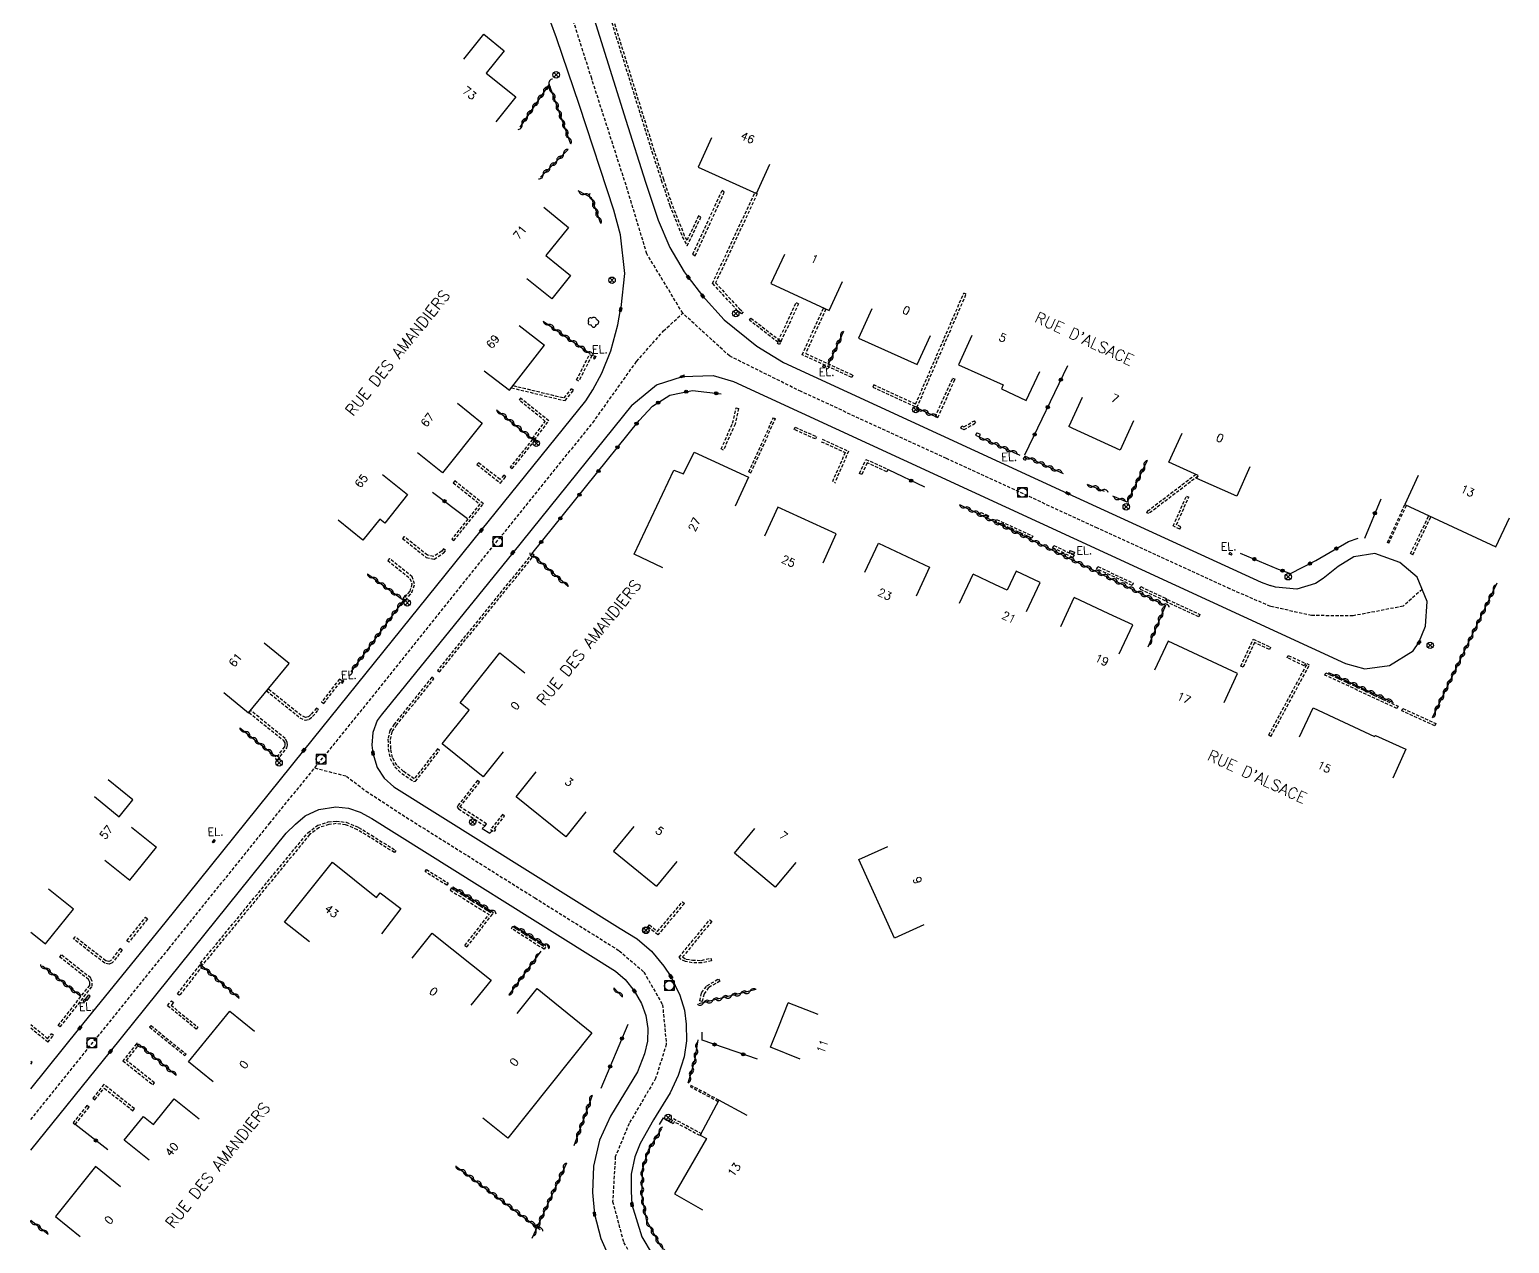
# Model space of a CAD drawing. Header units: millimetres. Extents: x 135999 to 137000, y 128000 to 129000.
# Drawn here: x 135999.8 to 136231, y 128134.8 to 128324.5 of the extents above; entities that cross this region are included whole.
import ezdxf
from ezdxf.enums import TextEntityAlignment as Align

# ---------------------------------------------------------------- set-up
doc = ezdxf.new("R2010")
doc.units = ezdxf.units.MM
doc.linetypes.add('DASHED', pattern=[0.75, 0.5, -0.25])
doc.layers.get('0').update_dxf_attribs({"linetype": 'CONTINUOUS'})
for name, color, linetype in [('W0001', 6, 'DASHED'), ('W0008', 7, 'CONTINUOUS'), ('W0100', 7, 'CONTINUOUS'), ('W0105', 7, 'CONTINUOUS'), ('W0112', 1, 'DASHED'), ('W0300', 7, 'CONTINUOUS'), ('W0310', 3, 'CONTINUOUS'), ('W0322', 7, 'CONTINUOUS'), ('W0400', 7, 'CONTINUOUS'), ('W0420', 7, 'CONTINUOUS'), ('W0469', 7, 'CONTINUOUS'), ('W0984', 7, 'CONTINUOUS'), ('W0989', 7, 'CONTINUOUS'), ('W0991', 7, 'CONTINUOUS')]:
    doc.layers.add(name, color=color, linetype=linetype)
doc.styles.get("Standard").update_dxf_attribs({"font": 'romans.shx', "width": 0.85})

# ---------------------------------------------------------------- blocks, each defined once
blk = doc.blocks.new('T400')
for p, q in [((-0.15, 0.3), (0.15, 0.3)), ((-0.15, -0.25), (-0.15, 0.3)), ((-0.15, 0.15), (0.15, 0.15)), ((-0.15, 0), (0.15, 0)), ((0.15, 0.3), (0.15, -0.25)), ((-0.15, -0.15), (0.15, -0.15)), ((-0.15, -0.25), (-0.15, -0.3)), ((-0.15, -0.3), (0.15, -0.3)), ((0.15, -0.3), (0.15, -0.25))]:
    blk.add_line(p, q)
blk = doc.blocks.new('T420')
for p, q in [((0.75, 0.75), (-0.75, 0.75)), ((-0.75, 0.75), (-0.75, -0.75)), ((0.75, 0.75), (0.75, -0.75)), ((0.75, -0.75), (-0.75, -0.75))]:
    blk.add_line(p, q)
blk.add_ellipse((0, 0), major_axis=(-0.53, 0.53), ratio=1, start_param=3.926991, end_param=10.210176)
blk = doc.blocks.new('T300')
for p, q in [((-0.8, 0.51), (-0.86, 0.34)), ((-0.86, 0.34), (-0.86, 0.17)), ((-0.86, 0.17), (-0.74, 0.06)), ((-0.69, 0.63), (-0.8, 0.51)), ((-0.8, -0.06), (-0.74, 0.06)), ((-0.74, 0.06), (-0.69, 0.11)), ((-0.57, 0.69), (-0.69, 0.63)), ((-0.46, 0.69), (-0.57, 0.69)), ((-0.29, 0.63), (-0.46, 0.69)), ((-0.29, 0.63), (-0.17, 0.74)), ((-0.23, 0.57), (-0.29, 0.63)), ((-0.17, 0.74), (-0.06, 0.8)), ((-0.06, 0.8), (0.06, 0.8)), ((0.06, 0.8), (0.23, 0.74)), ((0.23, 0.74), (0.34, 0.63)), ((0.34, 0.63), (0.4, 0.51)), ((0.46, 0.46), (0.34, 0.46)), ((0.4, 0.51), (0.4, 0.46)), ((0.57, 0.4), (0.46, 0.46)), ((0.57, 0.4), (0.69, 0.29)), ((0.69, 0.29), (0.74, 0.17)), ((0.74, 0.06), (0.69, -0.17)), ((0.74, 0.17), (0.74, 0.06)), ((-0.8, -0.17), (-0.8, -0.06)), ((-0.8, -0.23), (-0.8, -0.17)), ((-0.74, -0.34), (-0.8, -0.23)), ((-0.69, -0.4), (-0.74, -0.34)), ((-0.51, -0.46), (-0.69, -0.4)), ((-0.4, -0.46), (-0.51, -0.46)), ((-0.4, -0.46), (-0.34, -0.46)), ((-0.34, -0.46), (-0.34, -0.4)), ((-0.34, -0.51), (-0.34, -0.46)), ((-0.29, -0.63), (-0.34, -0.51)), ((-0.17, -0.74), (-0.29, -0.63)), ((-0.06, -0.8), (-0.17, -0.74)), ((0.06, -0.8), (-0.06, -0.8)), ((0.17, -0.74), (0.06, -0.8)), ((0.23, -0.69), (0.17, -0.74)), ((0.29, -0.46), (0.23, -0.46)), ((0.29, -0.63), (0.23, -0.69)), ((0.46, -0.4), (0.29, -0.46)), ((0.34, -0.51), (0.29, -0.63)), ((0.34, -0.51), (0.34, -0.46)), ((0.57, -0.34), (0.46, -0.4)), ((0.63, -0.29), (0.57, -0.34)), ((0.69, -0.17), (0.63, -0.29))]:
    blk.add_line(p, q)
blk = doc.blocks.new('t310o')
at = {"color": 0, "linetype": 'Continuous'}
for centre, start, end in [((-0.5, 0.38), 216.8699, 323.1304), ((0.5, -0.37), 36.8699, 143.1303)]:
    blk.add_arc(centre, 0.625, start, end, dxfattribs=at)
blk = doc.blocks.new('t322o')
at = {"color": 0, "linetype": 'Continuous'}
for radius in [0.25, 0.15]:
    blk.add_circle((0, 0), radius, dxfattribs=at)
blk = doc.blocks.new('T469')
at = {"color": 0, "linetype": 'Continuous', "flags": 128}
for points in [[(-0.35, 0.35), (0.35, -0.35)], [(-0.35, -0.35), (0.35, 0.35)]]:
    blk.add_lwpolyline(points, dxfattribs=at)
at = {"color": 0, "linetype": 'Continuous'}
blk.add_circle((0, 0), 0.5, dxfattribs=at)

msp = doc.modelspace()

# ---------------------------------------------------------------- linework, layer by layer
at = {"layer": 'W0001'}
for points in [[(136217.39, 128237.04), (136214.41, 128234.4), (136206.6, 128232.9), (136200.1, 128232.94), (136193.69, 128234.38), (136187.36, 128237.1), (136166.67, 128246.61), (136143.06, 128257.48), (136120.37, 128267.93), (136109.16, 128273.51), (136101.87, 128280.18), (136096.26, 128289.45), (136093.23, 128299.48), (136087.64, 128316.83), (136083.26, 128330.65)], [(136000, 128154.19), (136002.39, 128157.16), (136021.57, 128180.91), (136037.29, 128200.44), (136051.46, 128217.85), (136067.03, 128237.32), (136087.82, 128263.08), (136094.66, 128272.66), (136098.85, 128277.41), (136101.87, 128280.18)], [(136044.38, 128209.14), (136049.32, 128207.85), (136052.39, 128205.52), (136059.32, 128201.01), (136078.73, 128188.85), (136091.95, 128180.58), (136095.8, 128177.23), (136098.71, 128172.14), (136099.3, 128165.96), (136097.63, 128160.62), (136093.49, 128153.59), (136091.33, 128148.39), (136090.91, 128141.41), (136092.62, 128135), (136094.76, 128131.36), (136100.56, 128126.65), (136117.91, 128115.52), (136141.69, 128100.27), (136152.02, 128093.29), (136157.3, 128088.47), (136161.57, 128081.6), (136164.4, 128074.12), (136164.94, 128070.08)]]:
    msp.add_lwpolyline(points, dxfattribs=at)
at = {"layer": 'W0008'}
for points in [[(136091.35, 128332.49), (136089.48, 128333.3), (136087.76, 128332.91), (136086.75, 128331.58), (136086.67, 128330.13), (136086.91, 128329.66), (136092.97, 128310.35), (136096.02, 128300.66), (136098.01, 128294.71), (136099.86, 128290.44), (136102.08, 128286.65), (136102.73, 128285.79), (136104.97, 128282.88), (136108.36, 128279.14), (136113.45, 128275.05), (136117.61, 128272.49), (136162.03, 128252.04), (136192.26, 128238.18), (136193.63, 128237.65)], [(136092.23, 128281.05), (136092.82, 128286.37), (136092.15, 128292.41), (136091.11, 128296.27), (136085.73, 128312.66), (136082.15, 128323.22), (136080.39, 128327.98)], [(136000, 128159), (136007.68, 128168.53), (136020.98, 128184.94), (136042.65, 128211.88), (136070.39, 128246.25), (136086.7, 128266.5), (136087.8, 128268.2), (136089.22, 128270.84), (136090.62, 128274.32), (136091.7, 128278.37), (136092.16, 128280.77), (136092.25, 128281.04)], [(136093.92, 128265.81), (136097.77, 128269.01), (136101.82, 128270.3), (136106.61, 128270.46), (136109.81, 128269.49), (136205.4, 128225.47), (136208.45, 128224.6), (136212.28, 128225.13), (136215.97, 128227.43), (136216.89, 128228.73), (136217.92, 128231.28), (136218.18, 128235.14), (136216.61, 128238.93), (136213.88, 128241.24), (136209.98, 128242.62), (136206.69, 128242.13), (136204.27, 128240.59), (136201.91, 128238.74), (136200.7, 128237.95), (136197.79, 128237.06), (136194.47, 128237.37), (136193.62, 128237.66)], [(136093.93, 128265.84), (136075.3, 128242.75), (136054.74, 128217.38), (136054.14, 128216.55), (136053.43, 128214.68), (136053.3, 128212.67), (136053.47, 128211.43), (136054.11, 128209.19), (136055.21, 128207.52), (136056.73, 128206.19), (136092.11, 128184.05), (136094.73, 128182.41), (136096.96, 128180.53), (136098.93, 128178.14), (136100, 128176.53), (136101.43, 128173.62), (136102.14, 128171.29), (136102.42, 128169.09), (136102.44, 128166.51), (136102.07, 128164), (136101.16, 128161.09), (136099.92, 128158.35), (136097.32, 128154.13), (136095.23, 128150.47), (136094.38, 128148.36), (136093.82, 128145.65), (136093.8, 128142.95), (136093.93, 128140.92), (136095.48, 128135.85), (136097.11, 128133.16)], [(136000, 128149.39), (136012.46, 128164.83), (136039.92, 128198.92), (136041.34, 128200.36), (136042.89, 128201.64), (136045.03, 128202.66), (136047.65, 128203.08), (136049.64, 128202.85), (136051.48, 128202.21), (136053.28, 128201.23), (136091.34, 128177.38), (136092.88, 128176.09), (136094.3, 128174.29), (136095.41, 128172.32), (136096.12, 128170.44), (136096.41, 128168.44), (136096.34, 128166.44), (136095.88, 128164.47), (136094.81, 128161.65), (136090.6, 128154.72), (136088.87, 128150.96), (136087.92, 128146.92), (136087.75, 128142.81), (136088.08, 128139.42), (136089.08, 128135.59), (136090.7, 128131.99)]]:
    msp.add_lwpolyline(points, dxfattribs=at)
at = {"layer": 'W0100'}
for p, q in [((136076.31, 128278.25), (136080.27, 128275.2)), ((136088.09, 128273.55), (136087.94, 128273.13)), ((136087.94, 128273.13), (136088.14, 128273.07)), ((136124.19, 128271.89), (136123.84, 128272.08)), ((136124.1, 128271.63), (136124.19, 128271.89)), ((136164.29, 128267.01), (136162.2, 128262.46)), ((136155.15, 128257.64), (136155.51, 128257.52)), ((136155.51, 128257.52), (136155.42, 128257.24)), ((136162.36, 128243.13), (136162.23, 128242.82)), ((136162.23, 128242.82), (136162.95, 128242.52)), ((136187.68, 128242.6), (136187.35, 128242.78)), ((136187.59, 128242.37), (136187.68, 128242.6)), ((136145.1, 128234.89), (136147.24, 128239.41)), ((136160.92, 128231.21), (136163.03, 128235.75)), ((136048.54, 128222.51), (136048.76, 128222.86)), ((136048.76, 128222.86), (136048.94, 128222.73)), ((136009.94, 128204.65), (136013.82, 128201.5)), ((136015.72, 128199.89), (136019.62, 128196.75)), ((136028.63, 128197.98), (136028.33, 128197.61)), ((136028.79, 128197.81), (136028.63, 128197.98)), ((136100.95, 128194.52), (136097.79, 128190.64)), ((136008.54, 128173.02), (136009.05, 128173.66)), ((136008.17, 128172.7), (136008.45, 128173)), ((136008.45, 128173), (136008.64, 128172.83)), ((136008.79, 128172.82), (136008.54, 128173.02)), ((136123, 128170.6), (136118.36, 128172.46))]:
    msp.add_line(p, q, dxfattribs=at)
for points in [[(136067.65, 128319.87), (136070.78, 128323.77), (136073.99, 128321.2), (136071.17, 128317.69), (136075.78, 128313.99), (136072.65, 128310.09)], [(136106.36, 128307.56), (136104.3, 128303), (136113.4, 128298.91), (136115.45, 128303.47)], [(136080.14, 128296.74), (136084.02, 128293.59), (136080.46, 128289.19), (136084.33, 128286.05), (136081.43, 128282.43), (136077.53, 128285.56)], [(136117.75, 128289.34), (136115.65, 128284.8), (136124.76, 128280.6), (136126.85, 128285.15)], [(136131.39, 128280.87), (136129.33, 128276.31), (136138.48, 128272.16), (136140.55, 128276.72)], [(136147.04, 128276.68), (136144.97, 128272.13), (136151.92, 128268.97), (136151.65, 128268.36), (136155.53, 128266.54), (136157.65, 128271.07)], [(136070.86, 128271.2), (136074.82, 128268.14), (136078.08, 128272.36), (136080.27, 128275.2)], [(136088.09, 128273.55), (136088.29, 128273.49), (136088.14, 128273.07)], [(136124.1, 128271.63), (136123.74, 128271.82), (136123.84, 128272.08)], [(136066.65, 128266.12), (136070.55, 128262.98), (136064.32, 128255.24), (136060.43, 128258.37)], [(136172.28, 128263.35), (136170.2, 128258.8), (136162.81, 128262.18), (136162.2, 128262.46)], [(136190.47, 128256.16), (136188.44, 128251.59), (136182.2, 128254.36), (136182.41, 128254.82), (136177.81, 128256.92), (136179.89, 128261.46)], [(136098.76, 128240.39), (136094.25, 128242.53), (136100.49, 128255.68), (136102, 128255.09), (136103.65, 128258.46), (136112.13, 128254.55), (136110.03, 128250.01)], [(136155.15, 128257.64), (136155.05, 128257.36), (136155.42, 128257.24)], [(136054.97, 128254.96), (136058.88, 128251.84), (136055.34, 128247.4), (136054.56, 128248.03), (136051.9, 128244.73), (136048.01, 128247.87)], [(136216.79, 128254.81), (136214.69, 128250.28), (136228.92, 128243.69), (136231.02, 128248.22)], [(136123.78, 128241.16), (136125.86, 128245.71), (136116.74, 128249.89), (136114.66, 128245.34)], [(136130.33, 128239.73), (136132.44, 128244.26), (136140.44, 128240.52), (136138.32, 128235.99)], [(136162.36, 128243.13), (136163.08, 128242.83), (136162.95, 128242.52)], [(136187.59, 128242.37), (136187.26, 128242.55), (136187.35, 128242.78)], [(136155.55, 128233.6), (136157.69, 128238.12), (136153.96, 128239.88), (136152.55, 128236.9), (136150.74, 128237.76), (136147.24, 128239.41)], [(136170.06, 128226.95), (136172.18, 128231.48), (136168.46, 128233.21), (136163.03, 128235.75)], [(136030.17, 128220.91), (136034.04, 128217.74), (136040.35, 128225.44), (136036.48, 128228.61)], [(136073.81, 128211.66), (136070.68, 128207.76), (136064.29, 128212.88), (136068.51, 128218.18), (136067.09, 128219.29), (136073.28, 128227.11), (136077.2, 128224)], [(136186.43, 128219.37), (136188.52, 128223.91), (136177.68, 128228.92), (136175.59, 128224.39)], [(136048.54, 128222.51), (136048.71, 128222.38), (136048.94, 128222.73)], [(136198.24, 128213.99), (136200.35, 128218.52), (136209.92, 128214.06), (136210.11, 128214.19), (136214.83, 128212.09), (136212.8, 128207.52)], [(136086.74, 128202.27), (136083.6, 128198.38), (136075.84, 128204.63), (136078.98, 128208.52)], [(136013.82, 128201.5), (136015.96, 128204.13), (136012.08, 128207.28)], [(136094.2, 128199.99), (136091.05, 128196.11), (136094.93, 128192.97), (136097.79, 128190.64)], [(136119.51, 128194.36), (136116.32, 128190.51), (136109.93, 128195.81), (136113.12, 128199.66)], [(136011.57, 128194.72), (136015.46, 128191.59), (136019.62, 128196.75)], [(136028.79, 128197.81), (136028.49, 128197.43), (136028.33, 128197.61)], [(136139.52, 128184.61), (136134.97, 128182.54), (136129.38, 128194.81), (136133.93, 128196.88)], [(136043.56, 128181.94), (136039.65, 128185.06), (136047.12, 128194.41), (136054.02, 128188.88), (136054.61, 128189.6), (136057.81, 128187.17), (136054.79, 128183.19)], [(136000, 128183.5), (136002.29, 128181.65), (136006.66, 128187.07), (136002.77, 128190.21)], [(136059.6, 128179.43), (136062.73, 128183.33), (136071.91, 128175.97), (136068.78, 128172.07)], [(136008.79, 128172.82), (136009.3, 128173.46), (136009.05, 128173.66)], [(136075.98, 128170.76), (136079.13, 128174.65), (136087.67, 128167.74), (136074.53, 128151.27), (136070.62, 128154.39)], [(136008.17, 128172.7), (136008.35, 128172.52), (136008.64, 128172.83)], [(136120.21, 128163.63), (136115.57, 128165.49), (136116.88, 128168.76), (136118.36, 128172.46)], [(136028.52, 128160.09), (136024.65, 128163.24), (136031.09, 128171.15), (136034.96, 128167.99)], [(136018.49, 128147.84), (136014.6, 128150.97), (136017.6, 128154.7), (136019.17, 128153.43), (136022.42, 128157.46), (136026.31, 128154.32)], [(136111.93, 128154.85), (136107.52, 128157.22), (136104.59, 128151.77), (136105.56, 128151.25), (136100.59, 128142.57), (136104.93, 128140.09)], [(136014.02, 128143.69), (136010.13, 128146.84), (136003.84, 128139.06), (136007.73, 128135.92)]]:
    msp.add_lwpolyline(points, dxfattribs=at)
at = {"layer": 'W0105'}
for p, q in [((136070.54, 128199.68), (136070.98, 128200.07)), ((136070.54, 128199.68), (136071.75, 128198.92)), ((136071.75, 128198.92), (136072.14, 128199.36))]:
    msp.add_line(p, q, dxfattribs=at)
msp.add_lwpolyline([(136098.23, 128153.42), (136098.88, 128154.46), (136100.04, 128153.74)], dxfattribs=at)
at = {"layer": 'W0112'}
for p, q in [((136103.43, 128289.4), (136108, 128299.36)), ((136106.52, 128284.85), (136113.14, 128299.03)), ((136108.36, 128299.1), (136108, 128299.36)), ((136102.57, 128290.73), (136104.71, 128295.21)), ((136138.25, 128265.98), (136145.79, 128283.34)), ((136138.45, 128265.44), (136146.15, 128283.18)), ((136146.15, 128283.18), (136145.79, 128283.34)), ((136120.54, 128273.69), (136123.84, 128280.99)), ((136116.75, 128275.64), (136112.27, 128279.1)), ((136087.66, 128273.57), (136085.63, 128269.57)), ((136128.29, 128270.16), (136120.54, 128273.69)), ((136084.79, 128268.11), (136084.48, 128268.36)), ((136085.63, 128269.57), (136085.28, 128269.75)), ((136131.56, 128268.62), (136138.45, 128265.44)), ((136141.33, 128264.01), (136144.02, 128270.01)), ((136144.02, 128270.01), (136144.41, 128269.87)), ((136076.54, 128266.91), (136076.29, 128266.6)), ((136110.59, 128265.32), (136110.04, 128262.87)), ((136138.45, 128265.44), (136138.62, 128265.8)), ((136110.04, 128262.87), (136108.24, 128258.81)), ((136112.49, 128255.23), (136116.34, 128263.68)), ((136119.42, 128262.39), (136122.76, 128260.89)), ((136145.3, 128262.22), (136145.46, 128262.59)), ((136147.65, 128263.04), (136147.45, 128263.39)), ((136075.21, 128255.9), (136078.7, 128260.22)), ((136078.7, 128260.38), (136078.38, 128260.62)), ((136078.7, 128260.22), (136078.39, 128260.47)), ((136122.76, 128260.89), (136122.6, 128260.53)), ((136147.63, 128261.15), (136148.18, 128260.86)), ((136148.18, 128260.86), (136148.37, 128261.22)), ((136129.5, 128255.14), (136130.46, 128257.35)), ((136130.46, 128257.35), (136133.93, 128255.78)), ((136069.71, 128256.52), (136073.38, 128253.64)), ((136073.38, 128253.64), (136074.23, 128254.64)), ((136112.18, 128255.39), (136112.49, 128255.23)), ((136070.71, 128250.42), (136066.27, 128253.98)), ((136066.08, 128244.65), (136070.71, 128250.42)), ((136180.55, 128251.59), (136180.91, 128251.43)), ((136212.19, 128244.27), (136214.92, 128250.16)), ((136148.42, 128249.07), (136149.63, 128248.54)), ((136149.63, 128248.54), (136149.46, 128248.17)), ((136150.9, 128247.97), (136156.56, 128245.37)), ((136174.38, 128248.99), (136174.52, 128249.36)), ((136215.91, 128242.45), (136218.75, 128248.37)), ((136156.56, 128245.37), (136156.39, 128245.01)), ((136179.53, 128246.45), (136179.7, 128246.81)), ((136064.48, 128242.7), (136064.82, 128243.1)), ((136159.86, 128243.9), (136163, 128242.38)), ((136059.6, 128238.99), (136056.04, 128241.88)), ((136078.34, 128242.63), (136063.54, 128224.38)), ((136163, 128242.38), (136162.82, 128242.01)), ((136166.73, 128240.6), (136172.23, 128238.02)), ((136172.23, 128238.02), (136172.07, 128237.66)), ((136173.43, 128237.46), (136177.42, 128235.61)), ((136177.42, 128235.61), (136177.25, 128235.24)), ((136177.59, 128235.47), (136182.66, 128233.12)), ((136182.66, 128233.12), (136182.5, 128232.76)), ((136189.04, 128225.03), (136190.99, 128229.27)), ((136190.99, 128229.27), (136193.7, 128228.03)), ((136193.42, 128214.26), (136199.42, 128225.39)), ((136193.77, 128214.07), (136199.77, 128225.2)), ((136196.48, 128226.71), (136199.15, 128225.46)), ((136199.15, 128225.46), (136198.98, 128225.1)), ((136199.77, 128225.2), (136199.42, 128225.39)), ((136045.77, 128219.21), (136048.56, 128222.78)), ((136048.56, 128222.78), (136048.24, 128223.03)), ((136063.54, 128224.38), (136063.85, 128224.13)), ((136202.36, 128223.99), (136213.62, 128218.79)), ((136039.75, 128213.74), (136034.35, 128218.11)), ((136044.03, 128217.17), (136044.94, 128218.2)), ((136213.62, 128218.79), (136213.45, 128218.43)), ((136214.39, 128218.43), (136219.52, 128216.09)), ((136219.52, 128216.09), (136219.35, 128215.73)), ((136193.77, 128214.07), (136193.42, 128214.26)), ((136060.12, 128207.06), (136063.86, 128211.85)), ((136066.81, 128202.76), (136070.98, 128200.07)), ((136073.69, 128201.86), (136071.84, 128199.54)), ((136071.84, 128199.54), (136072.43, 128199.18)), ((136053.23, 128198.62), (136057.03, 128196.24)), ((136061.82, 128193.27), (136065.21, 128191.14)), ((136065.21, 128191.14), (136065, 128190.8)), ((136065.74, 128190.38), (136065.53, 128190.04)), ((136065.53, 128190.04), (136071.6, 128186.24)), ((136065.74, 128190.38), (136072.19, 128186.35)), ((136102.12, 128187.95), (136097.98, 128183.04)), ((136018.22, 128185.56), (136015.31, 128181.89)), ((136067.83, 128181.41), (136071.6, 128186.24)), ((136068.15, 128181.16), (136072.19, 128186.35)), ((136072.16, 128186.3), (136072.19, 128186.35)), ((136101.29, 128179.57), (136106.09, 128185.41)), ((136075.31, 128184.39), (136080.41, 128181.14)), ((136097.98, 128183.04), (136096.4, 128184.3)), ((136006.68, 128182.41), (136006.92, 128182.73)), ((136014.3, 128180.68), (136013.98, 128180.93)), ((136015.31, 128181.89), (136015, 128182.14)), ((136067.83, 128181.41), (136068.15, 128181.16)), ((136080.41, 128181.14), (136080.2, 128180.8)), ((136004.74, 128179.95), (136004.5, 128179.63)), ((136022.92, 128173.84), (136026.52, 128178.46)), ((136026.52, 128178.46), (136026.83, 128178.22)), ((136105.64, 128175.11), (136107.47, 128176.17)), ((136021.36, 128172), (136021.98, 128172.74)), ((136025.84, 128168.34), (136021.36, 128172)), ((136002.62, 128166.83), (136000, 128169)), ((136002.67, 128166.27), (136000, 128168.48)), ((136002.62, 128166.83), (136003.25, 128167.59)), ((136002.67, 128166.27), (136003.56, 128167.33)), ((136003.56, 128167.33), (136003.25, 128167.59)), ((136004.61, 128168.66), (136004.29, 128168.9)), ((136018.57, 128168.66), (136024.05, 128164.21)), ((136016.51, 128166.04), (136014.41, 128163.37)), ((136024.28, 128164.42), (136024.05, 128164.21)), ((136014.41, 128163.37), (136019.06, 128159.63)), ((136011.43, 128159.68), (136009.71, 128157.55)), ((136016.2, 128155.9), (136011.43, 128159.68)), ((136107.4, 128156.99), (136103.06, 128159.29)), ((136008.78, 128156.38), (136006.62, 128153.68)), ((136006.62, 128153.68), (136006.93, 128153.43)), ((136100.04, 128153.74), (136100.4, 128154.36)), ((136100.4, 128154.36), (136104.73, 128152.04))]:
    msp.add_line(p, q, dxfattribs=at)
for points in [[(136090.82, 128331.48), (136089.43, 128329.89), (136097.04, 128305.44), (136098.51, 128300.96), (136099.84, 128297.01), (136101.8, 128292.12), (136102.57, 128290.73)], [(136104.71, 128295.21), (136104.35, 128295.39), (136102.54, 128291.6), (136102.16, 128292.29), (136100.22, 128297.15), (136098.89, 128301.08), (136097.42, 128305.56), (136089.88, 128329.79)], [(136103.43, 128289.4), (136103.8, 128289.14), (136108.36, 128299.1)], [(136113.14, 128299.03), (136113.5, 128298.86), (136107, 128284.93), (136110.71, 128280.86)], [(136111.03, 128280.09), (136110.44, 128280.57), (136106.52, 128284.85)], [(136110.71, 128280.86), (136111.28, 128280.4), (136111.03, 128280.09)], [(136119.95, 128281.67), (136116.99, 128275.32), (136116.68, 128275.46), (136116.75, 128275.64)], [(136116.79, 128275.85), (136119.59, 128281.84), (136119.95, 128281.67)], [(136123.84, 128280.99), (136124.2, 128280.82), (136121.07, 128273.89)], [(136112.27, 128279.1), (136112.51, 128279.42), (136117.23, 128275.78), (136117.19, 128275.67), (136116.79, 128275.85)], [(136085.28, 128269.75), (136087.31, 128273.75), (136087.66, 128273.57)], [(136121.07, 128273.89), (136128.45, 128270.52), (136128.29, 128270.16)], [(136075.11, 128268.52), (136083.47, 128266.52), (136084.79, 128268.11)], [(136075.38, 128268.87), (136083.32, 128266.96), (136084.48, 128268.36)], [(136138.25, 128265.98), (136131.73, 128268.99), (136131.56, 128268.62)], [(136141.33, 128264.01), (136141.72, 128263.87), (136144.41, 128269.87)], [(136078.38, 128260.62), (136080.38, 128263.29), (136076.29, 128266.6)], [(136078.7, 128260.38), (136080.93, 128263.36), (136076.54, 128266.91)], [(136109.66, 128263), (136110.2, 128265.41), (136110.59, 128265.32)], [(136112.18, 128255.39), (136116.03, 128263.84), (136116.34, 128263.68)], [(136108.24, 128258.81), (136107.87, 128258.97), (136109.66, 128263)], [(136122.6, 128260.53), (136119.26, 128262.02), (136119.42, 128262.39)], [(136145.3, 128262.22), (136145.82, 128262), (136147.65, 128263.04)], [(136145.46, 128262.59), (136145.8, 128262.45), (136147.45, 128263.39)], [(136148.37, 128261.22), (136147.82, 128261.5), (136147.63, 128261.15)], [(136078.39, 128260.47), (136074.9, 128256.15), (136075.21, 128255.9)], [(136123.48, 128260.11), (136127.25, 128258.42), (136125.22, 128253.8)], [(136123.64, 128260.48), (136127.77, 128258.62), (136125.59, 128253.64)], [(136073.32, 128254.19), (136069.96, 128256.83), (136069.71, 128256.52)], [(136130.67, 128256.82), (136129.86, 128254.98), (136129.5, 128255.14)], [(136133.93, 128255.78), (136133.76, 128255.42), (136130.67, 128256.82)], [(136074.23, 128254.64), (136073.92, 128254.9), (136073.32, 128254.19)], [(136182.37, 128254.73), (136174.68, 128248.87), (136174.38, 128248.99)], [(136182.05, 128254.99), (136174.61, 128249.32), (136174.52, 128249.36)], [(136066.27, 128253.98), (136066.02, 128253.67), (136070.15, 128250.36)], [(136070.15, 128250.36), (136065.77, 128244.9), (136066.08, 128244.65)], [(136179.53, 128246.45), (136178.5, 128246.94), (136180.55, 128251.59)], [(136179.7, 128246.81), (136179.02, 128247.14), (136180.91, 128251.43)], [(136212.19, 128244.27), (136211.95, 128244.38), (136214.69, 128250.28)], [(136149.46, 128248.17), (136148.25, 128248.71), (136148.42, 128249.07)], [(136156.39, 128245.01), (136150.74, 128247.61), (136150.9, 128247.97)], [(136215.91, 128242.45), (136215.57, 128242.62), (136218.42, 128248.54)], [(136061.97, 128242.4), (136058.35, 128245.28), (136058.1, 128244.97)], [(136058.1, 128244.97), (136061.79, 128242.04), (136063.04, 128241.75), (136064.48, 128242.7)], [(136064.82, 128243.1), (136064.51, 128243.35), (136064.21, 128243), (136062.96, 128242.18), (136061.97, 128242.4)], [(136162.82, 128242.01), (136159.68, 128243.54), (136159.86, 128243.9)], [(136056.04, 128241.88), (136055.78, 128241.57), (136059.25, 128238.75), (136059.56, 128237.88), (136059.2, 128236.75)], [(136063.85, 128224.13), (136078.65, 128242.38), (136078.34, 128242.63)], [(136172.07, 128237.66), (136166.56, 128240.24), (136166.73, 128240.6)], [(136058.57, 128235.35), (136059.55, 128236.56), (136059.98, 128237.88), (136059.6, 128238.99)], [(136059.2, 128236.75), (136058.26, 128235.6), (136058.57, 128235.35)], [(136177.25, 128235.24), (136173.27, 128237.1), (136173.43, 128237.46)], [(136182.5, 128232.76), (136177.42, 128235.1), (136177.59, 128235.47)], [(136191.19, 128228.74), (136189.4, 128224.86), (136189.04, 128225.03)], [(136193.7, 128228.03), (136193.54, 128227.66), (136191.19, 128228.74)], [(136198.98, 128225.1), (136196.31, 128226.35), (136196.48, 128226.71)], [(136048.24, 128223.03), (136045.45, 128219.46), (136045.77, 128219.21)], [(136062.67, 128223.31), (136056.79, 128215.99), (136056.12, 128215.01), (136055.8, 128213.62), (136055.85, 128212.08), (136056.14, 128210.63), (136056.88, 128209.32), (136057.96, 128208.27), (136059.82, 128207.03), (136060.12, 128207.06)], [(136057.11, 128215.76), (136062.98, 128223.06), (136062.67, 128223.31)], [(136213.45, 128218.43), (136202.19, 128223.63), (136202.36, 128223.99)], [(136042.25, 128217.33), (136037.09, 128221.49), (136036.84, 128221.18)], [(136036.84, 128221.18), (136042.04, 128216.98), (136042.89, 128216.59), (136043.52, 128216.73), (136044.03, 128217.17)], [(136034.35, 128218.11), (136034.09, 128217.8), (136039.44, 128213.47), (136039.69, 128213.05), (136039.72, 128212.75), (136039.64, 128212.45)], [(136044.94, 128218.2), (136044.64, 128218.46), (136043.75, 128217.46), (136043.34, 128217.1), (136042.94, 128217.01), (136042.25, 128217.33)], [(136219.35, 128215.73), (136214.22, 128218.07), (136214.39, 128218.43)], [(136063.86, 128211.85), (136063.55, 128212.1), (136059.91, 128207.44), (136059.92, 128207.44), (136058.22, 128208.59), (136057.2, 128209.56), (136056.52, 128210.77), (136056.25, 128212.13), (136056.2, 128213.58), (136056.49, 128214.85), (136057.11, 128215.76)], [(136038.53, 128210.34), (136040.01, 128212.27), (136040.13, 128212.71), (136040.08, 128213.18), (136039.75, 128213.74)], [(136039.64, 128212.45), (136038.22, 128210.58), (136038.53, 128210.34)], [(136069.81, 128207.18), (136066.7, 128203.21), (136066.63, 128203), (136066.81, 128202.76)], [(136067.05, 128203.02), (136070.12, 128206.93), (136069.81, 128207.18)], [(136070.98, 128200.07), (136071.2, 128200.4), (136067.09, 128203.06), (136067.07, 128203.08), (136067.05, 128203.02)], [(136072.44, 128199.64), (136074, 128201.61), (136073.69, 128201.86)], [(136026.51, 128178.61), (136043.3, 128199.02), (136044.85, 128200.17), (136046.47, 128200.69), (136047.72, 128200.83), (136049.3, 128200.65), (136051.23, 128199.84), (136053.23, 128198.62)], [(136057.03, 128196.24), (136056.82, 128195.9), (136053.02, 128198.28), (136051.04, 128199.49), (136049.2, 128200.26), (136047.72, 128200.43), (136046.56, 128200.29), (136045.03, 128199.8), (136043.57, 128198.73)], [(136072.43, 128199.18), (136072.64, 128199.52), (136072.44, 128199.64)], [(136043.57, 128198.73), (136026.82, 128178.35), (136026.51, 128178.61)], [(136065, 128190.8), (136061.6, 128192.93), (136061.82, 128193.27)], [(136097.93, 128183.59), (136101.82, 128188.21), (136102.12, 128187.95)], [(136015, 128182.14), (136017.91, 128185.81), (136018.22, 128185.56)], [(136106.09, 128185.41), (136106.4, 128185.16), (136101.83, 128179.6), (136101.87, 128179.55), (136102.41, 128179.27), (136103.37, 128179.11), (136104.8, 128179.07)], [(136080.2, 128180.8), (136075.09, 128184.05), (136075.31, 128184.39)], [(136096.4, 128184.3), (136096.65, 128184.62), (136097.93, 128183.59)], [(136014.3, 128180.68), (136012.73, 128178.68), (136012.24, 128178.49), (136011.55, 128178.63), (136006.68, 128182.41)], [(136013.98, 128180.93), (136012.48, 128179.01), (136012.2, 128178.9), (136011.72, 128179), (136006.92, 128182.73)], [(136004.29, 128168.9), (136009.21, 128175.16), (136009.21, 128175.69), (136009.03, 128176.06), (136004.5, 128179.63)], [(136004.61, 128168.66), (136009.61, 128175.02), (136009.61, 128175.78), (136009.36, 128176.32), (136004.74, 128179.95)], [(136026.83, 128178.22), (136023.23, 128173.59), (136022.92, 128173.84)], [(136106.36, 128179.02), (136104.84, 128178.67), (136103.34, 128178.71), (136102.28, 128178.88), (136101.63, 128179.23), (136101.29, 128179.57)], [(136104.8, 128179.07), (136106.27, 128179.41), (136106.36, 128179.02)], [(136107.47, 128176.17), (136107.67, 128175.83), (136105.91, 128174.81), (136105.19, 128173.83)], [(136104.51, 128172.75), (136104.82, 128174.01), (136105.64, 128175.11)], [(136105.19, 128173.83), (136104.89, 128172.65), (136104.51, 128172.75)], [(136021.98, 128172.74), (136022.29, 128172.49), (136021.92, 128172.05)], [(136021.92, 128172.05), (136026.1, 128168.65), (136025.84, 128168.34)], [(136018.57, 128168.66), (136018.8, 128168.88), (136024.28, 128164.42)], [(136014.97, 128163.43), (136016.82, 128165.79), (136016.51, 128166.04)], [(136000, 128162.87), (136000.2, 128163.12), (136000, 128163.29)], [(136019.06, 128159.63), (136019.32, 128159.94), (136014.97, 128163.43)], [(136009.71, 128157.55), (136010.02, 128157.29), (136011.49, 128159.12)], [(136011.49, 128159.12), (136015.95, 128155.58), (136016.2, 128155.9)], [(136107.52, 128157.22), (136103.14, 128159.54), (136103.06, 128159.29)], [(136006.93, 128153.43), (136009.1, 128156.12), (136008.78, 128156.38)], [(136100.55, 128153.83), (136100.39, 128153.54), (136100.04, 128153.74)], [(136104.73, 128152.04), (136104.54, 128151.69), (136100.55, 128153.83)]]:
    msp.add_lwpolyline(points, dxfattribs=at)
at = {"layer": 'W0310'}
for p, q in [((136083.95, 128305.77), (136079.62, 128301.46)), ((136080.08, 128278.96), (136087.39, 128273.88)), ((136126.98, 128277.33), (136124.63, 128272.26)), ((136072.79, 128265.1), (136078.36, 128260.58)), ((136138.44, 128265.39), (136141.34, 128264.03)), ((136148.18, 128260.87), (136154.55, 128258.01)), ((136155.24, 128257.89), (136161.32, 128255.13)), ((136165.06, 128253.47), (136167.73, 128252.4)), ((136083.95, 128237.46), (136078.43, 128242.34)), ((136218.98, 128217.02), (136229.12, 128238.06)), ((136202.77, 128224.05), (136212.84, 128219.35)), ((136032.67, 128215.41), (136038.28, 128210.92)), ((136065.93, 128190.56), (136072.28, 128186.57)), ((136075.54, 128184.47), (136080.49, 128181.41)), ((136074.72, 128173.69), (136079.77, 128180.51)), ((136080.68, 128181.55), (136080.92, 128180.88)), ((136007.8, 128173.45), (136001.86, 128178.17)), ((136032.55, 128173.13), (136026.83, 128178.09)), ((136091.11, 128174.79), (136092.41, 128173.35)), ((136113.36, 128174.51), (136104.37, 128172.26)), ((136022.74, 128161.07), (136016.82, 128165.99)), ((136087.71, 128157.97), (136084.87, 128150.08)), ((136066.41, 128146.94), (136079.61, 128137.03)), ((136083.68, 128147.4), (136078.3, 128135.62))]:
    msp.add_line(p, q, dxfattribs=at)
for points in [[(136084.37, 128306.62), (136081.01, 128315.98), (136076.4, 128309.27)], [(136089.06, 128294.19), (136087.6, 128298.2), (136085.51, 128299.33)], [(136174.4, 128257.16), (136171.32, 128250.64), (136169.07, 128251.59)], [(136145.1, 128250.28), (136177.27, 128234.54), (136174.55, 128228.03)], [(136052.61, 128239.48), (136058.23, 128235.34), (136050.03, 128224.17)], [(136102.7, 128159.94), (136103.3, 128161.8), (136103.78, 128163.66), (136104.29, 128166.66)], [(136096.23, 128138.33), (136095.5, 128142.11), (136095.58, 128146.44), (136096.54, 128149.39), (136098.58, 128152.78)], [(136002.7, 128136.25), (136000, 128138.43)], [(136096.23, 128138.3), (136098.44, 128134.39), (136100.92, 128132.02), (136122.17, 128118.39), (136125.49, 128124)]]:
    msp.add_lwpolyline(points, dxfattribs=at)
at = {"layer": 'W0322'}
for p, q in [((136161.98, 128271.94), (136155.28, 128257.99)), ((136139.71, 128252.99), (136133.99, 128255.71)), ((136062.75, 128252.24), (136068.24, 128248.1)), ((136210.91, 128251.12), (136208.39, 128244.96)), ((136093.31, 128169.06), (136089.06, 128159.06)), ((136012.05, 128149.46), (136006.89, 128153.49))]:
    msp.add_line(p, q, dxfattribs=at)
for points in [[(136078.27, 128242.57), (136095.04, 128263.42), (136097.16, 128265.65), (136099.86, 128267.37), (136103.38, 128268.13), (136107.85, 128267.57)], [(136188.98, 128242.7), (136194.89, 128240.19), (136196.84, 128239.52), (136200.76, 128241.53), (136205.89, 128244.53), (136207.39, 128245.01)], [(136113.57, 128163.62), (136104.91, 128166.59), (136104.91, 128167.86)]]:
    msp.add_lwpolyline(points, dxfattribs=at)

# ---------------------------------------------------------------- block references
at = {"layer": 'W0300'}
msp.add_blockref('T300', (136087.95, 128278.77), dxfattribs=at)
at = {"layer": 'W0310'}
for p, rotation in [((136080.12, 128314.69), 235.5328516328035), ((136080.97, 128315.93), 235.5328516328035), ((136081.49, 128314.62), 109.7732809877843), ((136078.42, 128312.21), 235.5328516328035), ((136079.27, 128313.45), 235.5328516328035), ((136082, 128313.21), 109.7732809877843), ((136082.51, 128311.8), 109.7732809877843), ((136076.73, 128309.74), 235.5328516328035), ((136077.57, 128310.98), 235.5328516328035), ((136083.01, 128310.39), 109.7732809877843), ((136083.52, 128308.98), 109.7732809877843), ((136084.03, 128307.57), 109.7732809877843), ((136083.24, 128305.07), 224.8805785468119), ((136081.11, 128302.95), 224.8805785468119), ((136082.18, 128304.01), 224.8805785468119), ((136080.05, 128301.89), 224.8805785468119), ((136086.51, 128298.78), 151.6340103257724), ((136087.69, 128297.95), 110.10024855861), ((136088.2, 128296.54), 110.10024855861), ((136088.72, 128295.13), 110.10024855861), ((136080.9, 128278.39), 325.2129158404562), ((136082.13, 128277.53), 325.2129158404562), ((136083.36, 128276.68), 325.2129158404562), ((136084.59, 128275.82), 325.2129158404562), ((136085.83, 128274.97), 325.2129158404562), ((136125.93, 128275.06), 245.1425324233903), ((136126.56, 128276.42), 245.1425324233903), ((136087.06, 128274.11), 325.2129158404562), ((136124.67, 128272.34), 245.1425324233903), ((136125.3, 128273.7), 245.1425324233903), ((136073.57, 128264.47), 321.0007209164372), ((136074.73, 128263.52), 321.0007209164372), ((136139.35, 128264.97), 334.8265817199998), ((136140.7, 128264.33), 334.8265817199998), ((136075.9, 128262.58), 321.0007209164372), ((136077.06, 128261.63), 321.0007209164372), ((136078.23, 128260.69), 321.0007209164372), ((136149.09, 128260.46), 335.9058537416703), ((136150.46, 128259.84), 335.9058537416703), ((136151.83, 128259.23), 335.9058537416703), ((136153.2, 128258.62), 335.9058537416703), ((136156.15, 128257.48), 335.6206759063585), ((136157.52, 128256.86), 335.6206759063585), ((136158.89, 128256.24), 335.6206759063585), ((136173.98, 128256.25), 244.6678472061195), ((136160.25, 128255.62), 335.6206759063585), ((136172.69, 128253.54), 244.6678472061195), ((136173.33, 128254.9), 244.6678472061195), ((136165.98, 128253.1), 338.2059230733428), ((136167.38, 128252.54), 338.2059230733428), ((136172.05, 128252.19), 244.6678472061195), ((136145.99, 128249.84), 333.9294118931466), ((136170.13, 128251.14), 157.09467341286), ((136171.41, 128250.83), 244.6678472061195), ((136147.34, 128249.18), 333.9294118931466), ((136148.69, 128248.52), 333.9294118931466), ((136150.04, 128247.86), 333.9294118931466), ((136151.38, 128247.2), 333.9294118931466), ((136152.73, 128246.54), 333.9294118931466), ((136154.08, 128245.88), 333.9294118931466), ((136155.42, 128245.22), 333.9294118931466), ((136156.77, 128244.57), 333.9294118931466), ((136078.71, 128242.1), 138.5258133160521), ((136158.12, 128243.91), 333.9294118931466), ((136159.47, 128243.25), 333.9294118931466), ((136160.81, 128242.59), 333.9294118931466), ((136079.83, 128241.1), 138.5258133160521), ((136080.95, 128240.11), 138.5258133160521), ((136162.16, 128241.93), 333.9294118931466), ((136163.51, 128241.27), 333.9294118931466), ((136164.86, 128240.61), 333.9294118931466), ((136166.2, 128239.95), 333.9294118931466), ((136053.42, 128238.88), 323.642587712315), ((136054.62, 128238), 323.642587712315), ((136082.08, 128239.12), 138.5258133160521), ((136083.2, 128238.12), 138.5258133160521), ((136167.55, 128239.29), 333.9294118931466), ((136168.9, 128238.63), 333.9294118931466), ((136170.25, 128237.97), 333.9294118931466), ((136055.83, 128237.11), 323.642587712315), ((136057.04, 128236.22), 323.642587712315), ((136058.22, 128235.32), 233.7057708658121), ((136171.59, 128237.31), 333.9294118931466), ((136172.94, 128236.65), 333.9294118931466), ((136174.29, 128235.99), 333.9294118931466), ((136175.64, 128235.34), 333.9294118931466), ((136227.88, 128235.48), 64.270805994584), ((136228.54, 128236.84), 64.270805994584), ((136056.44, 128232.91), 233.7057708658121), ((136057.33, 128234.12), 233.7057708658121), ((136176.98, 128234.68), 333.9294118931466), ((136176.81, 128233.44), 247.3496167107624), ((136226.58, 128232.78), 64.270805994584), ((136227.23, 128234.13), 64.270805994584), ((136054.67, 128230.49), 233.7057708658121), ((136055.55, 128231.7), 233.7057708658121), ((136175.65, 128230.68), 247.3496167107624), ((136176.23, 128232.06), 247.3496167107624), ((136225.93, 128231.43), 64.270805994584), ((136053.78, 128229.28), 233.7057708658121), ((136175.08, 128229.29), 247.3496167107624), ((136224.63, 128228.73), 64.270805994584), ((136225.28, 128230.08), 64.270805994584), ((136052, 128226.86), 233.7057708658121), ((136052.89, 128228.07), 233.7057708658121), ((136223.33, 128226.02), 64.270805994584), ((136223.98, 128227.38), 64.270805994584), ((136050.23, 128224.44), 233.7057708658121), ((136051.11, 128225.65), 233.7057708658121), ((136222.67, 128224.67), 64.270805994584), ((136203.67, 128223.63), 334.997741919988), ((136205.03, 128223), 334.997741919988), ((136206.39, 128222.36), 334.997741919988), ((136207.75, 128221.73), 334.997741919988), ((136221.37, 128221.97), 64.270805994584), ((136222.02, 128223.32), 64.270805994584), ((136209.11, 128221.1), 334.997741919988), ((136210.47, 128220.46), 334.997741919988), ((136211.83, 128219.83), 334.997741919988), ((136220.07, 128219.27), 64.270805994584), ((136220.72, 128220.62), 64.270805994584), ((136219.42, 128217.92), 64.270805994584), ((136033.45, 128214.79), 321.3477752926719), ((136034.62, 128213.85), 321.3477752926719), ((136035.79, 128212.91), 321.3477752926719), ((136036.96, 128211.98), 321.3477752926719), ((136038.13, 128211.04), 321.3477752926719), ((136066.77, 128190.03), 327.8667568345109), ((136068.05, 128189.23), 327.8667568345109), ((136069.32, 128188.43), 327.8667568345109), ((136070.58, 128187.63), 327.8667568345109), ((136071.86, 128186.84), 327.8667568345109), ((136076.39, 128183.95), 328.2073774551777), ((136077.66, 128183.16), 328.2073774551777), ((136078.94, 128182.37), 328.2073774551777), ((136080.21, 128181.57), 328.2073774551777), ((136002.32, 128177.81), 141.5606152932342), ((136027.26, 128177.72), 139.0005595274036), ((136077.99, 128178.11), 53.46478430774414), ((136078.88, 128179.31), 53.46478430774414), ((136003.49, 128176.87), 141.5606152932342), ((136004.67, 128175.94), 141.5606152932342), ((136028.39, 128176.74), 139.0005595274036), ((136029.53, 128175.75), 139.0005595274036), ((136076.2, 128175.7), 53.46478430774414), ((136077.1, 128176.9), 53.46478430774414), ((136005.84, 128175.01), 141.5606152932342), ((136007.02, 128174.08), 141.5606152932342), ((136030.66, 128174.77), 139.0005595274036), ((136031.79, 128173.78), 139.0005595274036), ((136075.31, 128174.49), 53.46478430774414), ((136091.78, 128174.05), 312.3234567104567), ((136108.03, 128173.18), 194.0497030699042), ((136109.48, 128173.54), 194.0497030699042), ((136110.94, 128173.91), 194.0497030699042), ((136112.39, 128174.27), 194.0497030699042), ((136105.12, 128172.45), 194.0497030699042), ((136106.57, 128172.82), 194.0497030699042), ((136017.35, 128165.55), 140.2860144608288), ((136018.51, 128164.59), 140.2860144608288), ((136019.66, 128163.63), 140.2860144608288), ((136103.8, 128163.79), 80.39573882956711), ((136104.05, 128165.27), 80.39573882956711), ((136020.81, 128162.67), 140.2860144608288), ((136021.97, 128161.71), 140.2860144608288), ((136103.44, 128162.33), 75.62383394407338), ((136103.01, 128160.9), 72.1051180381336), ((136087.37, 128157.02), 250.2108536942772), ((136086.36, 128154.2), 250.2108536942772), ((136086.86, 128155.61), 250.2108536942772), ((136085.85, 128152.79), 250.2108536942772), ((136098.2, 128152.14), 58.89023410934649), ((136085.34, 128151.38), 250.2108536942772), ((136096.65, 128149.57), 58.89023410934649), ((136097.42, 128150.86), 58.89023410934649), ((136096.14, 128148.17), 71.96851689941256), ((136067.21, 128146.34), 323.1107323504298), ((136068.41, 128145.44), 323.1107323504298), ((136082.64, 128145.13), 245.4535234422765), ((136083.26, 128146.49), 245.4535234422765), ((136095.67, 128146.74), 71.96851689941256), ((136095.56, 128145.26), 89.01998037193232), ((136069.61, 128144.54), 323.1107323504298), ((136070.81, 128143.64), 323.1107323504298), ((136072.01, 128142.74), 323.1107323504298), ((136082.02, 128143.76), 245.4535234422765), ((136095.53, 128143.76), 89.01998037193232), ((136073.21, 128141.84), 323.1107323504298), ((136074.41, 128140.93), 323.1107323504298), ((136080.77, 128141.03), 245.4535234422765), ((136081.39, 128142.4), 245.4535234422765), ((136095.5, 128142.26), 89.01998037193232), ((136095.76, 128140.78), 100.9079183220242), ((136075.61, 128140.04), 323.1107323504298), ((136076.81, 128139.13), 323.1107323504298), ((136078.01, 128138.23), 323.1107323504298), ((136079.52, 128138.3), 245.4535234422765), ((136080.15, 128139.67), 245.4535234422765), ((136096.04, 128139.31), 100.9079183220242), ((136000.75, 128137.82), 141.0183475886784), ((136001.92, 128136.88), 141.0183475886784), ((136079.21, 128137.33), 323.1107323504298), ((136078.9, 128136.94), 245.4535234422765), ((136096.73, 128137.43), 299.3876059619898), ((136097.46, 128136.12), 299.3876059619898), ((136098.2, 128134.82), 299.3876059619898)]:
    msp.add_blockref('t310o', p, dxfattribs=dict(at, rotation=rotation))
at = {"layer": 'W0322'}
for p, rotation in [((136160.95, 128269.8), 244.3693754824376), ((136098.04, 128266.21), 32.47943887589682), ((136102.4, 128267.92), 12.12475847439832), ((136107.1, 128267.67), 352.9113528419859), ((136158.89, 128265.51), 244.3693754824376), ((136094.65, 128262.93), 51.18456195550726), ((136156.84, 128261.23), 244.3693754824376), ((136091.67, 128259.23), 51.18456195550726), ((136088.7, 128255.53), 51.18456195550726), ((136085.72, 128251.83), 51.18456195550726), ((136137.56, 128254.01), 154.6369328797452), ((136064.64, 128250.82), 322.9787168636862), ((136082.74, 128248.13), 51.18456195550726), ((136210.01, 128248.93), 247.7209282445876), ((136079.76, 128244.43), 51.18456195550726), ((136203.99, 128243.41), 30.31875747386213), ((136191.17, 128241.77), 337.0075096578937), ((136199.86, 128241.07), 27.08827213894299), ((136195.56, 128239.96), 340.9309060827757), ((136092.38, 128166.87), 246.9938817410878), ((136106.83, 128165.93), 161.087758402341), ((136111.32, 128164.39), 161.087758402341), ((136090.52, 128162.5), 246.9938817410878), ((136010.17, 128150.93), 141.9789746058612)]:
    msp.add_blockref('t322o', p, dxfattribs=dict(at, rotation=rotation))
at = {"layer": 'W0400'}
for p, rotation in [((136102.73, 128285.79), 217.0887314416455), ((136104.97, 128282.88), 217.4581042439948), ((136092.16, 128280.77), 349.101604532111), ((136101.82, 128270.3), 107.7158350650982), ((136162.03, 128252.04), 245.2792160595955), ((136070.39, 128246.25), 321.0974752079326), ((136075.3, 128242.75), 141.0908093057832), ((136216.89, 128228.73), 144.787458831341), ((136042.65, 128211.88), 321.1786865703135), ((136053.47, 128211.43), 187.6137729268416), ((136100, 128176.53), 213.572558074919), ((136094.3, 128174.29), 38.21450006478924), ((136007.68, 128168.53), 321.1181431640705), ((136012.46, 128164.83), 141.1067674233483), ((136093.93, 128140.92), 183.7994153272186), ((136088.08, 128139.42), 5.581304015694808)]:
    msp.add_blockref('T400', p, dxfattribs=dict(at, rotation=rotation))
at = {"layer": 'W0420'}
for p in [(136154.92, 128252.17), (136072.92, 128244.48), (136045.34, 128210.5), (136099.75, 128175.11), (136009.52, 128166.15)]:
    msp.add_blockref('T420', p, dxfattribs=at)
at = {"layer": 'W0469'}
for p in [(136082.09, 128317.43), (136090.82, 128285.34), (136110.15, 128280.14), (136138.26, 128265.12), (136078.98, 128259.86), (136171.15, 128249.93), (136196.46, 128239), (136058.83, 128234.93), (136218.65, 128228.29), (136038.8, 128209.93), (136069.04, 128200.68), (136096.09, 128183.8), (136096.13, 128183.75), (136099.58, 128154.53)]:
    msp.add_blockref('T469', p, dxfattribs=at)

# ---------------------------------------------------------------- texts
at = {"layer": 'W0984'}
for p in [(136088.92, 128274.54), (136124.35, 128271.01), (136152.88, 128257.73), (136164.61, 128243.13), (136187.16, 128243.74), (136049.71, 128223.66), (136028.86, 128199.16), (136008.75, 128171.84)]:
    msp.add_text('EL.', height=1.25, rotation=1.6726, dxfattribs=at).set_placement(p, align=Align.MIDDLE)
at = {"layer": 'W0989'}
for s, rotation, p in [('RUE DES AMANDIERS', 51.0989, (136057.32, 128274)), ("RUE D'ALSACE", 335.2814, (136164.61, 128276.2)), ('RUE DES AMANDIERS', 51.0989, (136087.2, 128228.74)), ("RUE D'ALSACE", 335.2814, (136191.62, 128207.77)), ('RUE DES AMANDIERS', 51.1165, (136029.22, 128147.06))]:
    msp.add_text(s, height=1.75, rotation=rotation, dxfattribs=at).set_placement(p, align=Align.MIDDLE)
at = {"layer": 'W0991'}
for s, height, rotation, p in [('73', 1.25, 321.2902, (136068.55, 128314.58)), ('46', 1.25, 335.7748, (136112.02, 128307.61)), ('71', 1.249, 50.9904, (136076.42, 128292.81)), ('1', 1.25, 335.2663, (136122.45, 128288.66)), ('0', 1.25, 155.6054, (136136.8, 128280.61)), ('69', 1.25, 232.3331, (136072.2, 128275.75)), ('5', 1.25, 335.5434, (136151.88, 128276.36)), ('7', 1.25, 335.384, (136169.42, 128266.86)), ('67', 1.25, 51.198, (136061.98, 128263.5)), ('0', 1.25, 336.023, (136185.8, 128260.69)), ('65', 1.25, 51.4296, (136051.64, 128253.99)), ('13', 1.249, 335.149, (136224.47, 128252.43)), ('27', 1.25, 64.6221, (136103.68, 128247.19)), ('25', 1.25, 335.3907, (136118.39, 128241.44)), ('23', 1.25, 334.9737, (136133.44, 128236.27)), ('21', 1.25, 334.6825, (136152.83, 128232.67)), ('61', 1.249, 50.6791, (136031.98, 128226.01)), ('19', 1.249, 334.9714, (136167.35, 128226)), ('17', 1.249, 335.1829, (136180.17, 128220.06)), ('0', 1.25, 231.6084, (136075.67, 128218.85)), ('15', 1.25, 335.0094, (136202.09, 128209.29)), ('3', 1.25, 321.145, (136084.11, 128206.95)), ('57', 1.249, 51.1832, (136011.8, 128199.07)), ('5', 1.25, 320.9428, (136098.26, 128199.3)), ('7', 1.25, 320.3345, (136117.59, 128198.55)), ('9', 1.25, 294.4725, (136138.55, 128191.57)), ('43', 1.25, 321.263, (136047.01, 128186.77)), ('0', 1.25, 141.2594, (136062.94, 128174.19)), ('11', 1.25, 69.2168, (136123.68, 128165.63)), ('0', 1.25, 230.8464, (136033.29, 128162.78)), ('0', 1.25, 230.8464, (136075.52, 128163.18)), ('40', 1.25, 51.1355, (136022.04, 128149.53)), ('13', 1.25, 53.5019, (136109.9, 128146.37)), ('0', 1.25, 230.8464, (136012.22, 128138.5))]:
    msp.add_text(s, height=height, rotation=rotation, dxfattribs=at).set_placement(p, align=Align.MIDDLE)

doc.saveas('drawing.dxf')
